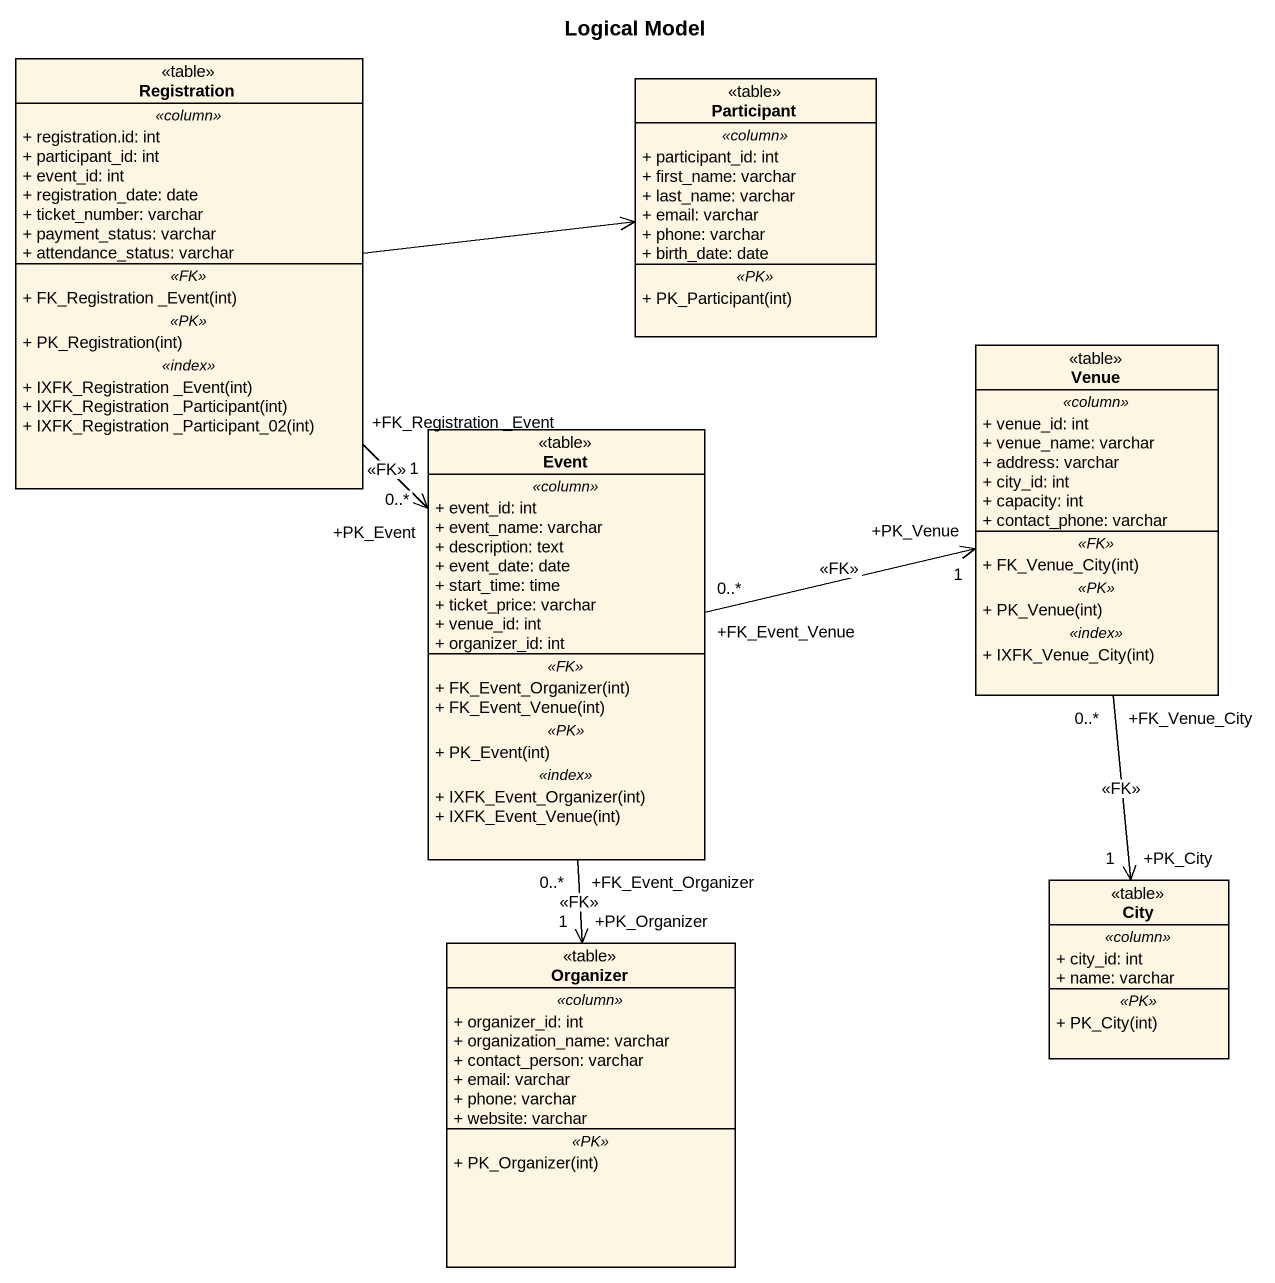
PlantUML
@startuml
title Logical Model
hide circle
hide empty members
skinparam classAttributeIconSize 0
class Registration <<table>> {
  .. <<column>> ..
  + registration.id: int
  + participant_id: int
  + event_id: int
  + registration_date: date
  + ticket_number: varchar
  + payment_status: varchar
  + attendance_status: varchar
  .. <<FK>> ..
  + FK_Registration _Event(int)
  .. <<PK>> ..
  + PK_Registration(int)
  .. <<index>> ..
  + IXFK_Registration _Event(int)
  + IXFK_Registration _Participant(int)
  + IXFK_Registration _Participant_02(int)
}
class "Participant" as Participant_ <<table>> {
  .. <<column>> ..
  + participant_id: int
  + first_name: varchar
  + last_name: varchar
  + email: varchar
  + phone: varchar
  + birth_date: date
  .. <<PK>> ..
  + PK_Participant(int)
}
class Venue <<table>> {
  .. <<column>> ..
  + venue_id: int
  + venue_name: varchar
  + address: varchar
  + city_id: int
  + capacity: int
  + contact_phone: varchar
  .. <<FK>> ..
  + FK_Venue_City(int)
  .. <<PK>> ..
  + PK_Venue(int)
  .. <<index>> ..
  + IXFK_Venue_City(int)
}
class Event <<table>> {
  .. <<column>> ..
  + event_id: int
  + event_name: varchar
  + description: text
  + event_date: date
  + start_time: time
  + ticket_price: varchar
  + venue_id: int
  + organizer_id: int
  .. <<FK>> ..
  + FK_Event_Organizer(int)
  + FK_Event_Venue(int)
  .. <<PK>> ..
  + PK_Event(int)
  .. <<index>> ..
  + IXFK_Event_Organizer(int)
  + IXFK_Event_Venue(int)
}
class City <<table>> {
  .. <<column>> ..
  + city_id: int
  + name: varchar
  .. <<PK>> ..
  + PK_City(int)
}
class Organizer <<table>> {
  .. <<column>> ..
  + organizer_id: int
  + organization_name: varchar
  + contact_person: varchar
  + email: varchar
  + phone: varchar
  + website: varchar
  .. <<PK>> ..
  + PK_Organizer(int)
}
Registration -right-> Participant_
Registration "+FK_Registration _Event\n0..*" --> "+PK_Event\n1" Event : <<FK>>
Venue "+FK_Venue_City\n0..*" --> "+PK_City\n1" City : <<FK>>
Event "+FK_Event_Venue\n0..*" -right-> "+PK_Venue\n1" Venue : <<FK>>
Event "+FK_Event_Organizer\n0..*" --> "+PK_Organizer\n1" Organizer : <<FK>>
@enduml
